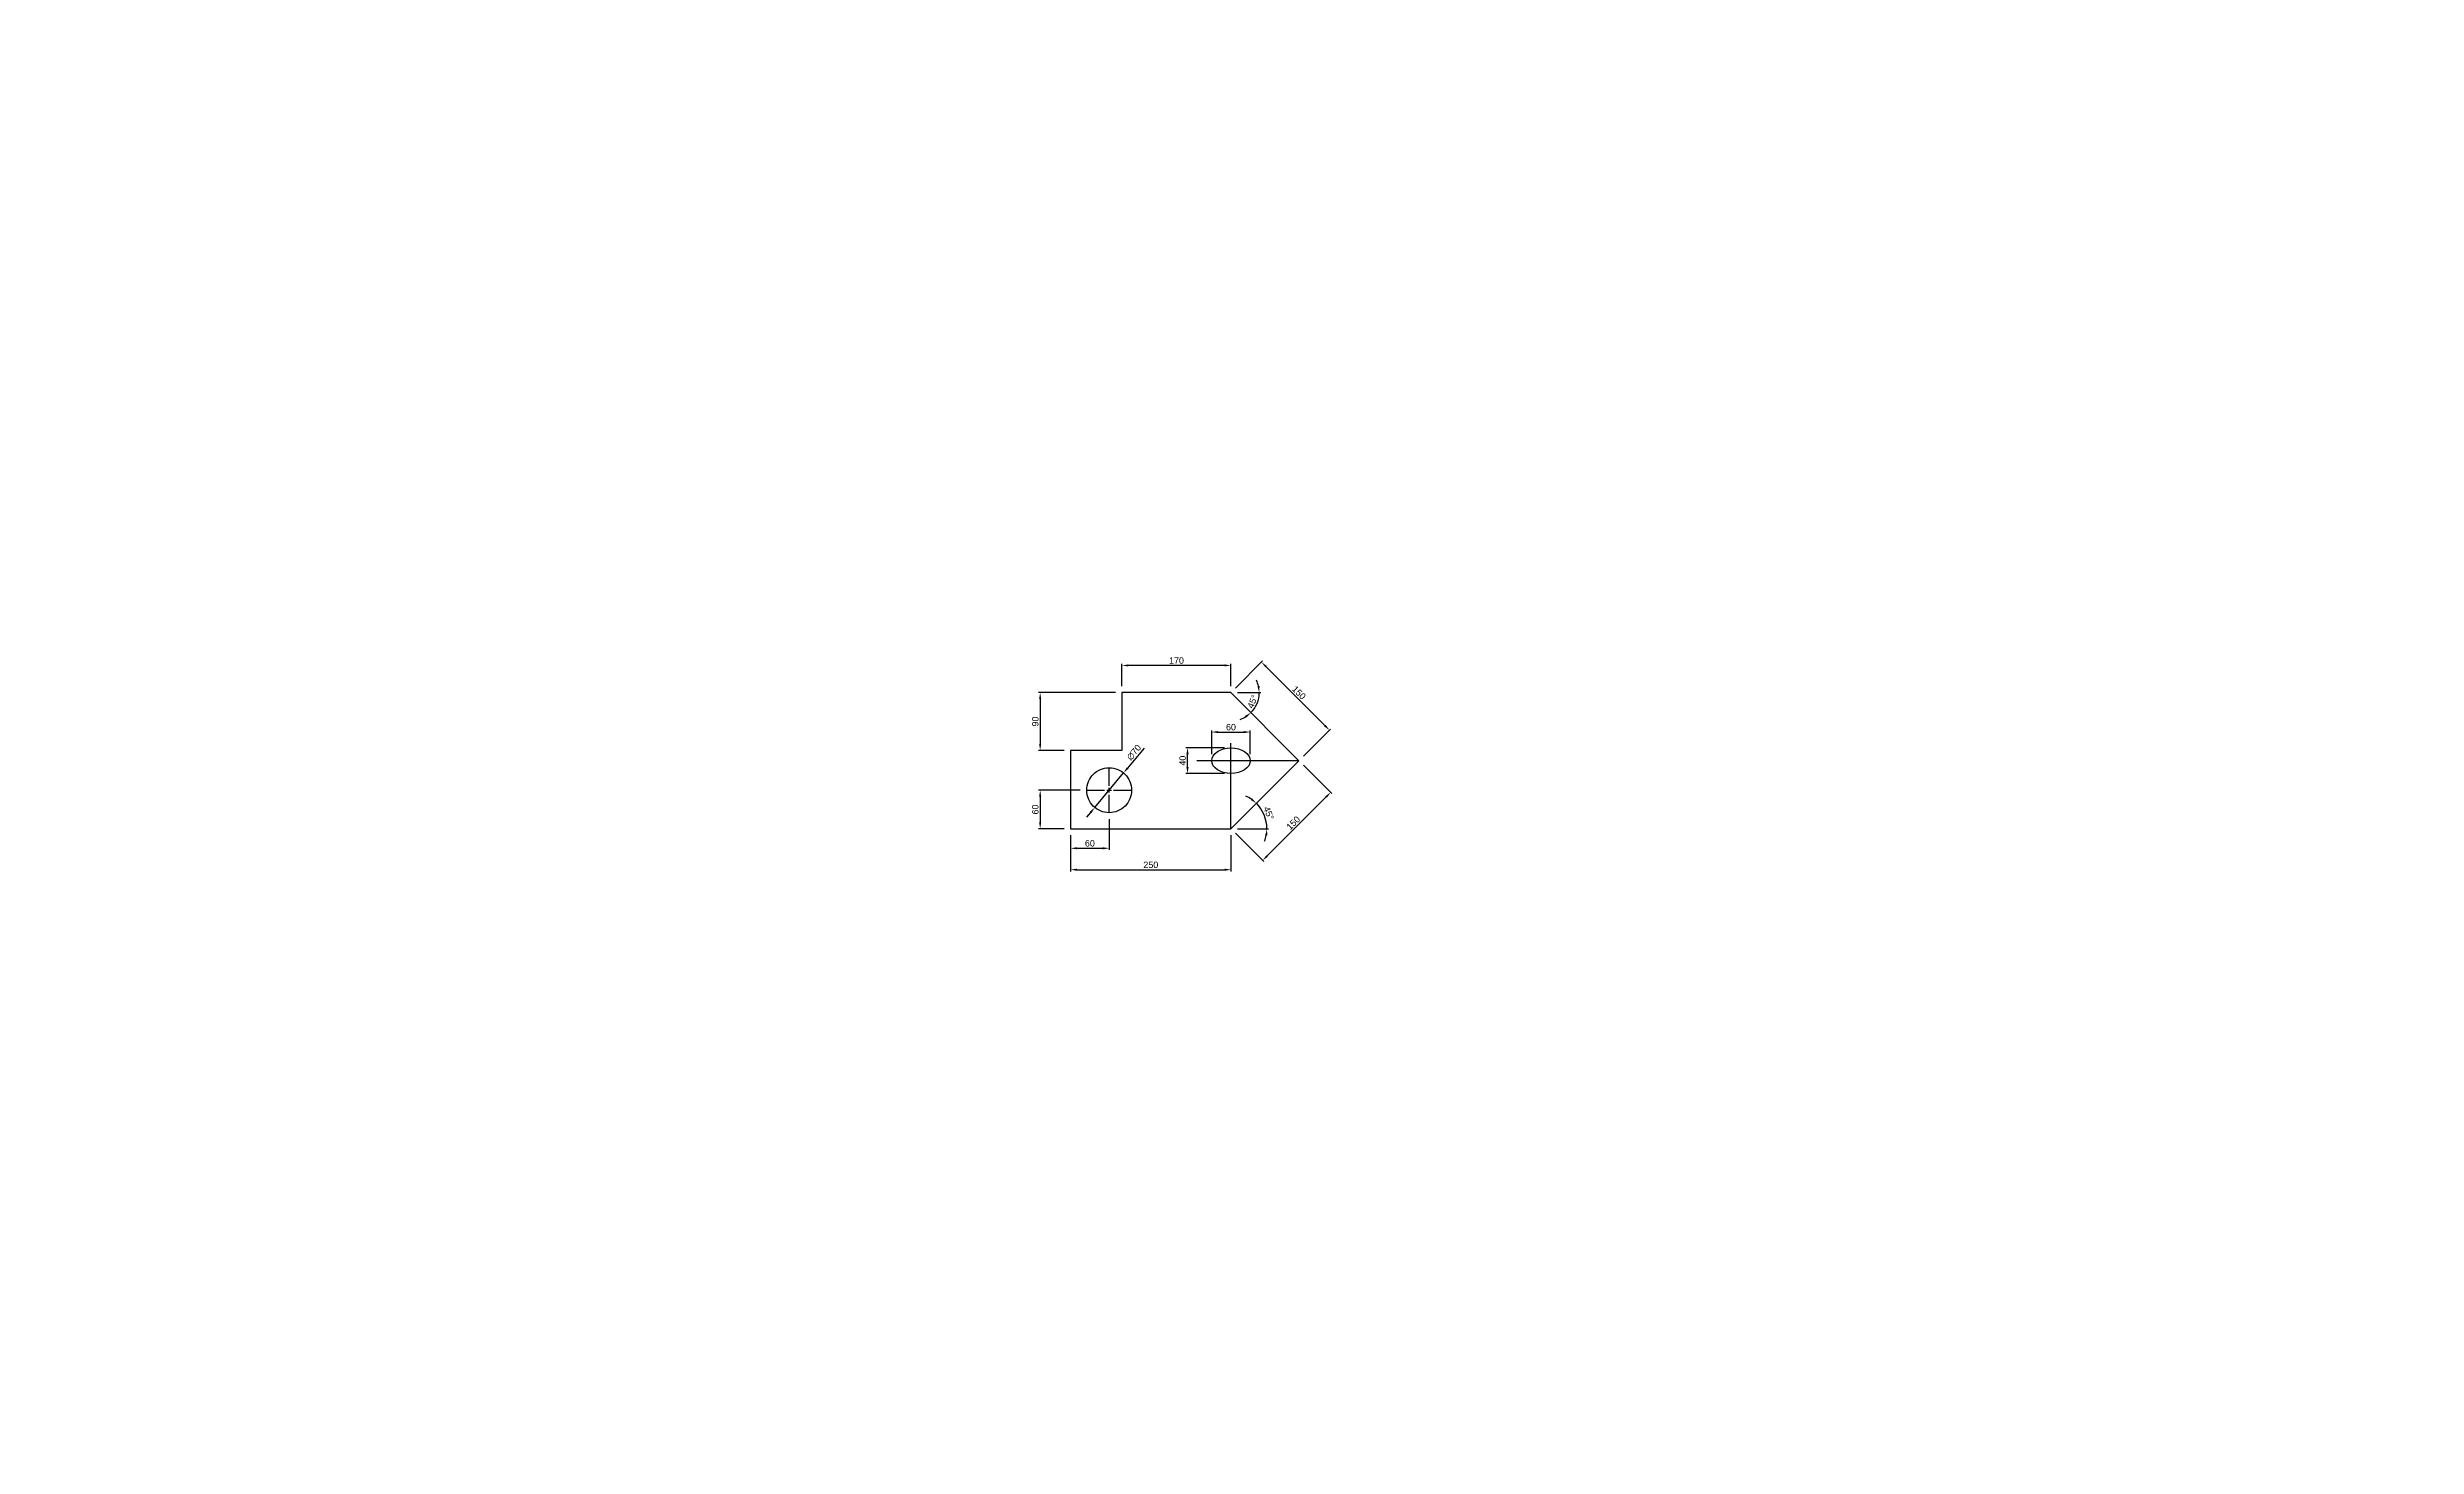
# Paper-space layout 'ISO A3' of a CAD drawing. Header units: millimetres. Extents: x 13 to 383, y 46 to 264.
# The model-space entities are those that its viewports show. They can reach past a viewport. Long polylines and large blocks are cut down to what shows.
import ezdxf

# ---------------------------------------------------------------- set-up
doc = ezdxf.new("R2010")
doc.units = ezdxf.units.MM
doc.linetypes.add('CENTER', pattern=[50.8, 31.75, -6.35, 6.35, -6.35])
doc.linetypes.add('HIDDEN', pattern=[9.525, 6.35, -3.175])
for name, color, linetype, lineweight in [('Center', 54, 'CENTER', 25), ('Dimensions', 1, 'Continuous', 25), ('Hidden', 134, 'HIDDEN', 30), ('Part', 7, 'Continuous', 50)]:
    doc.layers.add(name, color=color, linetype=linetype, lineweight=lineweight)
doc.layers.add('Viewports', color=8, linetype='Continuous', plot=False)
doc.layers.get('Viewports').off()
doc.styles.get("Standard").update_dxf_attribs({"font": 'arial.ttf'})
doc.dimstyles.new('ISO', dxfattribs={"dimtxt": 8, "dimasz": 8, "dimexe": 2.5, "dimexo": 2.5, "dimgap": 2.5, "dimtad": 1, "dimdec": 4, "dimdsep": 46, "dimlunit": 6, "dimtxsty": 'Standard', "dimcen": 10, "dimadec": 0, "dimazin": 0, "dimtfac": 1, "dimtdec": 4, "dimtmove": 0, "dimatfit": 3, "dimfxl": 1, "dimtolj": 1, "dimtzin": 0, "dimarcsym": 0})

# ---------------------------------------------------------------- blocks, each defined once
blk = doc.blocks.new('*U9')
at = {"layer": 'Center', "color": 0, "lineweight": 25, "transparency": 16777216}
for p, q in [((-35.12, 0), (-7, 0)), ((0, 7), (0, 35.12)), ((7, 0), (35.12, 0)), ((0, -35.12), (0, -7))]:
    blk.add_line(p, q, dxfattribs=at)
at = {"layer": 'Center', "color": 0, "linetype": 'Continuous', "lineweight": 25, "transparency": 16777216}
for p, q in [((-3.5, 0), (3.5, 0)), ((0, -3.5), (0, 3.5))]:
    blk.add_line(p, q, dxfattribs=at)
blk = doc.blocks.new('*D10')
at = {"layer": 'Dimensions', "color": 0, "lineweight": -2, "transparency": 16777216}
for p, q in [((100, 90), (100, 33.6)), ((350, 90), (350, 33.6)), ((110, 36.1), (340, 36.1))]:
    blk.add_line(p, q, dxfattribs=at)
at = {"layer": 'Dimensions', "color": 0, "lineweight": -3, "transparency": 16777216}
for points in [[(110, 37.8), (110, 34.5), (100, 36.1)], [(340, 37.8), (340, 34.5), (350, 36.1)]]:
    blk.add_solid(points, dxfattribs=at)
at = {"layer": 'Dimensions', "color": 0, "lineweight": 25, "transparency": 16777216, "insert": (225, 43.7), "char_height": 10, "attachment_point": 5}
blk.add_mtext('\\A1;250', dxfattribs=at)
blk = doc.blocks.new('*D11')
at = {"layer": 'Dimensions', "color": 0, "lineweight": -2, "transparency": 16777216}
for p, q in [((180, 322.1), (180, 357)), ((340, 354.5), (190, 354.5)), ((350, 322.1), (350, 357))]:
    blk.add_line(p, q, dxfattribs=at)
at = {"layer": 'Dimensions', "color": 0, "lineweight": -3, "transparency": 16777216}
for points in [[(190, 356.2), (190, 352.9), (180, 354.5)], [(340, 356.2), (340, 352.9), (350, 354.5)]]:
    blk.add_solid(points, dxfattribs=at)
at = {"layer": 'Dimensions', "color": 0, "lineweight": 25, "transparency": 16777216, "insert": (265, 362.1), "char_height": 10, "attachment_point": 5}
blk.add_mtext('\\A1;170', dxfattribs=at)
blk = doc.blocks.new('*D12')
at = {"layer": 'Dimensions', "color": 0, "lineweight": -2, "transparency": 16777216}
for p, q in [((114.9, 160), (50, 160)), ((52.5, 150), (52.5, 110)), ((90, 100), (50, 100))]:
    blk.add_line(p, q, dxfattribs=at)
at = {"layer": 'Dimensions', "color": 0, "lineweight": -3, "transparency": 16777216}
for points in [[(50.8, 150), (54.1, 150), (52.5, 160)], [(50.8, 110), (54.1, 110), (52.5, 100)]]:
    blk.add_solid(points, dxfattribs=at)
at = {"layer": 'Dimensions', "color": 0, "lineweight": 25, "transparency": 16777216, "insert": (44.9, 130), "char_height": 10, "attachment_point": 5, "rotation": 90}
blk.add_mtext('\\A1;60', dxfattribs=at)
blk = doc.blocks.new('*D13')
at = {"layer": 'Dimensions', "color": 0, "lineweight": -2, "transparency": 16777216}
for p, q in [((170, 312.1), (50, 312.1)), ((52.5, 302.1), (52.5, 232.1)), ((90, 222.1), (50, 222.1))]:
    blk.add_line(p, q, dxfattribs=at)
at = {"layer": 'Dimensions', "color": 0, "lineweight": -3, "transparency": 16777216}
for points in [[(50.8, 302.1), (54.1, 302.1), (52.5, 312.1)], [(50.8, 232.1), (54.1, 232.1), (52.5, 222.1)]]:
    blk.add_solid(points, dxfattribs=at)
at = {"layer": 'Dimensions', "color": 0, "lineweight": 25, "transparency": 16777216, "insert": (44.9, 267.1), "char_height": 10, "attachment_point": 5, "rotation": 90}
blk.add_mtext('\\A1;90', dxfattribs=at)
blk = doc.blocks.new('*D14')
at = {"layer": 'Dimensions', "color": 0, "lineweight": -2, "transparency": 16777216}
for p, q in [((357.1, 319.2), (399.3, 361.5)), ((404.6, 352.6), (496.6, 260.7)), ((463.1, 213.1), (505.4, 255.4))]:
    blk.add_line(p, q, dxfattribs=at)
at = {"layer": 'Dimensions', "color": 0, "lineweight": -3, "transparency": 16777216}
for points in [[(405.8, 353.8), (403.5, 351.5), (397.6, 359.7)], [(497.7, 261.9), (495.4, 259.5), (503.6, 253.6)]]:
    blk.add_solid(points, dxfattribs=at)
at = {"layer": 'Dimensions', "color": 0, "lineweight": 25, "transparency": 16777216, "insert": (456, 312), "char_height": 10, "attachment_point": 5, "rotation": 315}
blk.add_mtext('\\A1;150', dxfattribs=at)
blk = doc.blocks.new('*D15')
at = {"layer": 'Dimensions', "color": 0, "lineweight": -2, "transparency": 16777216}
for p, q in [((463.1, 199), (507.2, 154.9)), ((498.4, 149.6), (406.5, 57.7)), ((357.1, 92.9), (401.2, 48.8))]:
    blk.add_line(p, q, dxfattribs=at)
at = {"layer": 'Dimensions', "color": 0, "lineweight": -3, "transparency": 16777216}
for points in [[(497.2, 150.8), (499.6, 148.4), (505.5, 156.7)], [(405.3, 58.8), (407.7, 56.5), (399.4, 50.6)]]:
    blk.add_solid(points, dxfattribs=at)
at = {"layer": 'Dimensions', "color": 0, "lineweight": 25, "transparency": 16777216, "insert": (447.1, 109), "char_height": 10, "attachment_point": 5, "rotation": 45}
blk.add_mtext('\\A1;150', dxfattribs=at)
blk = doc.blocks.new('*D16')
at = {"layer": 'Dimensions', "color": 0, "lineweight": -2, "transparency": 16777216}
blk.add_line((360, 312.1), (396.6, 312.1), dxfattribs=at)
for start, end in [(315, 0), (13.0211, 26.0422), (288.9578, 301.9789)]:
    blk.add_arc((350, 312.1), 44.1, start, end, dxfattribs=at)
at = {"layer": 'Dimensions', "color": 0, "lineweight": -3, "transparency": 16777216}
for points in [[(394.6, 322.3), (391.3, 321.9), (394.1, 312.1)], [(372.3, 276), (374.4, 273.4), (381.2, 281)]]:
    blk.add_solid(points, dxfattribs=at)
at = {"layer": 'Dimensions', "color": 0, "lineweight": 25, "transparency": 16777216, "insert": (383.7, 298.2), "char_height": 10, "attachment_point": 5, "rotation": 67.5}
blk.add_mtext('\\A1;45°', dxfattribs=at)
blk = doc.blocks.new('*D17')
at = {"layer": 'Dimensions', "color": 0, "lineweight": -2, "transparency": 16777216}
blk.add_line((360, 100), (408.5, 100), dxfattribs=at)
for start, end in [(55.2375, 65.4749), (0, 45), (339.5251, 349.7625)]:
    blk.add_arc((350, 100), 56, start, end, dxfattribs=at)
at = {"layer": 'Dimensions', "color": 0, "lineweight": -3, "transparency": 16777216}
for points in [[(383, 147.3), (380.9, 144.8), (389.6, 139.6)], [(403.5, 90.2), (406.8, 89.9), (406, 100)]]:
    blk.add_solid(points, dxfattribs=at)
at = {"layer": 'Dimensions', "color": 0, "lineweight": 25, "transparency": 16777216, "insert": (408.8, 124.3), "char_height": 10, "attachment_point": 5, "rotation": 292.5}
blk.add_mtext('\\A1;45°', dxfattribs=at)
blk = doc.blocks.new('*D18')
at = {"layer": 'Dimensions', "color": 0, "lineweight": -2, "transparency": 16777216}
for p, q in [((214.5, 225.4), (188.8, 194.6)), ((137.6, 133.1), (182.4, 186.9)), ((131.2, 125.4), (124.8, 117.8))]:
    blk.add_line(p, q, dxfattribs=at)
at = {"layer": 'Dimensions', "color": 0, "lineweight": -3, "transparency": 16777216}
for points in [[(187.5, 195.6), (190.1, 193.5), (182.4, 186.9)], [(129.9, 126.5), (132.5, 124.4), (137.6, 133.1)]]:
    blk.add_solid(points, dxfattribs=at)
at = {"layer": 'Dimensions', "color": 0, "lineweight": 25, "transparency": 16777216, "insert": (198.8, 218.9), "char_height": 10, "attachment_point": 5, "rotation": 50.173}
blk.add_mtext('\\A1;∅70', dxfattribs=at)
blk = doc.blocks.new('*D19')
at = {"layer": 'Dimensions', "color": 0, "lineweight": -2, "transparency": 16777216}
for p, q in [((320, 216.1), (320, 253.2)), ((330, 250.7), (370, 250.7)), ((380, 216.1), (380, 253.2))]:
    blk.add_line(p, q, dxfattribs=at)
at = {"layer": 'Dimensions', "color": 0, "lineweight": -3, "transparency": 16777216}
for points in [[(330, 252.3), (330, 249), (320, 250.7)], [(370, 252.3), (370, 249), (380, 250.7)]]:
    blk.add_solid(points, dxfattribs=at)
at = {"layer": 'Dimensions', "color": 0, "lineweight": 25, "transparency": 16777216, "insert": (350, 258.3), "char_height": 10, "attachment_point": 5}
blk.add_mtext('\\A1;60', dxfattribs=at)
blk = doc.blocks.new('*D20')
at = {"layer": 'Dimensions', "color": 0, "lineweight": -2, "transparency": 16777216}
for p, q in [((340, 226.1), (279.7, 226.1)), ((340, 186.1), (279.7, 186.1)), ((282.2, 196.1), (282.2, 216.1))]:
    blk.add_line(p, q, dxfattribs=at)
at = {"layer": 'Dimensions', "color": 0, "lineweight": -3, "transparency": 16777216}
for points in [[(280.5, 216.1), (283.9, 216.1), (282.2, 226.1)], [(280.5, 196.1), (283.9, 196.1), (282.2, 186.1)]]:
    blk.add_solid(points, dxfattribs=at)
at = {"layer": 'Dimensions', "color": 0, "lineweight": 25, "transparency": 16777216, "insert": (274.6, 206.1), "char_height": 10, "attachment_point": 5, "rotation": 90}
blk.add_mtext('\\A1;40', dxfattribs=at)
blk = doc.blocks.new('*D21')
at = {"layer": 'Dimensions', "color": 0, "lineweight": -2, "transparency": 16777216}
for p, q in [((160, 115), (160, 67.1)), ((100, 90), (100, 67.1)), ((110, 69.6), (150, 69.6))]:
    blk.add_line(p, q, dxfattribs=at)
at = {"layer": 'Dimensions', "color": 0, "lineweight": -3, "transparency": 16777216}
for points in [[(110, 71.2), (110, 67.9), (100, 69.6)], [(150, 71.2), (150, 67.9), (160, 69.6)]]:
    blk.add_solid(points, dxfattribs=at)
at = {"layer": 'Dimensions', "color": 0, "lineweight": 25, "transparency": 16777216, "insert": (130, 77.2), "char_height": 10, "attachment_point": 5}
blk.add_mtext('\\A1;60', dxfattribs=at)

msp = doc.modelspace()

# ---------------------------------------------------------------- linework, layer by layer
at = {"layer": 'Center', "lineweight": 25}
for p, q in [((350, 100), (350, 233.36744)), ((456.06602, 206.06602), (296.7217, 206.06602))]:
    msp.add_line(p, q, dxfattribs=at)
at = {"layer": 'Hidden', "linetype": 'HIDDEN', "lineweight": 30}
msp.add_circle((160, 160), 35, dxfattribs=at)
at = {"layer": 'Part', "lineweight": 30}
msp.add_lwpolyline([(100, 100), (350, 100), (456.06602, 206.06602), (350, 312.13203), (180, 312.13203), (180, 222.13203), (100.00455, 222.13203), (100.00455, 100)], dxfattribs=at)
msp.add_ellipse((350, 206.06602), major_axis=(30, 0), ratio=0.6666666667, dxfattribs=at)

# ---------------------------------------------------------------- block references
at = {"layer": 'Center', "lineweight": 25}
msp.add_blockref('*U9', (160, 160), dxfattribs=at)

# ---------------------------------------------------------------- dimensions: what is measured, and where the dimension line sits
at = {"layer": 'Dimensions', "lineweight": 25}
for base, p1, p2, picture, middle in [((180, 354.52217), (350, 312.13203), (180, 312.13203), '*D11', (265, 362.1279)), ((380, 250.6668), (320, 206.06602), (380, 206.06602), '*D19', (350, 258.27253)), ((160, 69.57326), (100, 100), (160, 125), '*D21', (130, 77.17899)), ((350, 36.13729), (100, 100), (350, 100), '*D10', (225, 43.74302))]:
    dim = msp.add_linear_dim(base=base, p1=p1, p2=p2, dimstyle='ISO', override={"dimtxt": 10, "dimasz": 10, "dimexo": 10}, dxfattribs=at)
    dim.commit()
    dim.dimension.update_dxf_attribs({"geometry": picture, "text_midpoint": middle})
for p1, p2, distance, picture, middle in [((350, 312.13203), (456.06602, 206.06602), 67.27527, '*D14', (455.98187, 312.04789)), ((456.06602, 206.06602), (350, 100), 69.86594, '*D15', (447.05763, 109.00839))]:
    dim = msp.add_aligned_dim(p1=p1, p2=p2, distance=distance, dimstyle='ISO', override={"dimtxt": 10, "dimasz": 10, "dimexo": 10}, dxfattribs=at)
    dim.commit()
    dim.dimension.update_dxf_attribs({"geometry": picture, "text_midpoint": middle})
for base, p1, p2, picture, middle in [((52.46181, 222.13203), (180, 312.13203), (100.00455, 222.13203), '*D13', (44.85608, 267.13203)), ((282.20079, 226.06602), (350, 186.06602), (350, 226.06602), '*D20', (274.59506, 206.06602)), ((52.4803, 100), (124.88, 160), (100.00455, 100), '*D12', (44.87457, 130))]:
    dim = msp.add_linear_dim(base=base, p1=p1, p2=p2, angle=90, dimstyle='ISO', override={"dimtxt": 10, "dimasz": 10, "dimexo": 10}, dxfattribs=at)
    dim.commit()
    dim.dimension.update_dxf_attribs({"geometry": picture, "text_midpoint": middle})
for base, line1, line2, picture, middle in [((388.18914, 290.08353), ((456.06602, 206.06602), (350, 312.13203)), ((350, 312.13203), (180, 312.13203)), '*D16', (383.73246, 298.15959)), ((404.13176, 114.50456), ((350, 100), (456.06602, 206.06602)), ((100, 100), (350, 100)), '*D17', (408.78331, 124.34884))]:
    dim = msp.add_angular_dim_2l(base=base, line1=line1, line2=line2, dimstyle='ISO', override={"dimtxt": 10, "dimasz": 10, "dimexo": 10}, dxfattribs=at)
    dim.commit()
    dim.dimension.update_dxf_attribs({"geometry": picture, "text_midpoint": middle})
dim = msp.add_diameter_dim_2p(p1=(137.58348, 133.12065), p2=(182.41652, 186.87935), dimstyle='ISO', override={"dimtxt": 10, "dimasz": 10, "dimexo": 10}, dxfattribs=at)
dim.commit()
dim.dimension.update_dxf_attribs({"geometry": '*D18', "text_midpoint": (204.88765, 213.82419)})

psp = doc.layouts.new('ISO A3')

# ---------------------------------------------------------------- viewports
at = {"layer": 'Viewports'}
psp.add_viewport(center=(197.91, 155.16), size=(369.46, 218.0694), view_center_point=(351.64917, 227.36115), view_height=2180.6940975, dxfattribs=at)

doc.saveas('drawing.dxf')
